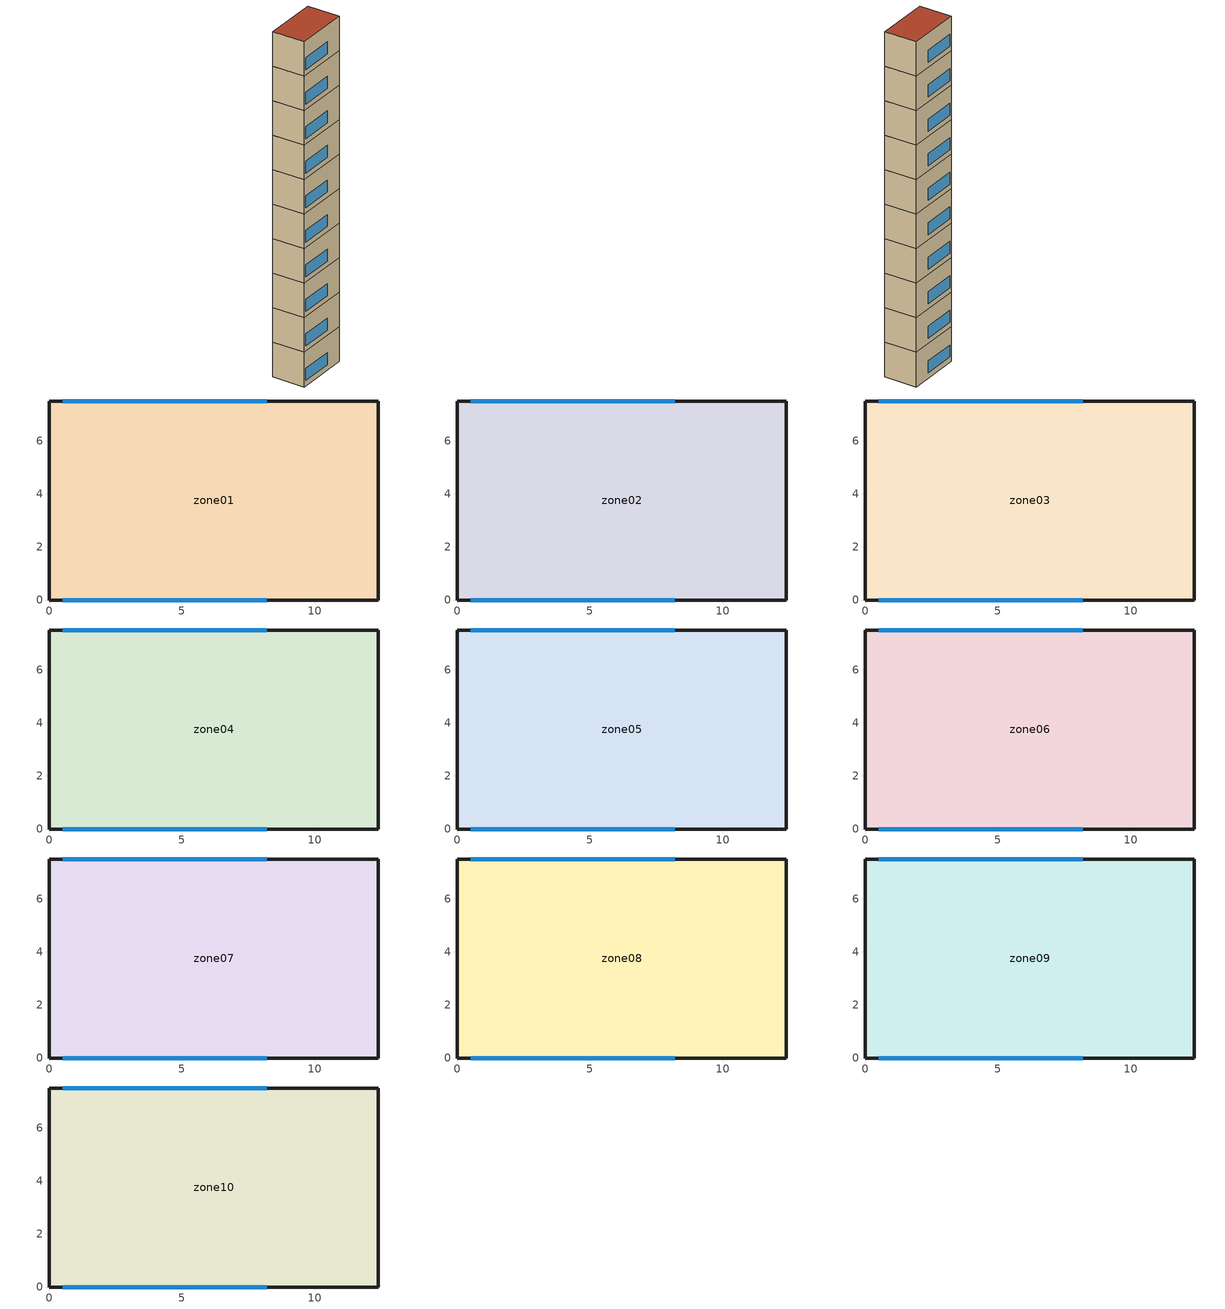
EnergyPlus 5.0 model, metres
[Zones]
zone01
 floor ground (GROUND_FLOOR): 12.4,7.5 12.4,0 0,0 0,7.5 z0
 wall outside (EXT_WALL): 12.4,0 12.4,7.5 0,7.5 0,0 12.4,0 z0:7.8
 window (EXT_WINDOW1): 0.5,0 8.2,0 / 8.2,7.5 0.5,7.5 z1.25:3.95
 ceiling to zone02 (ADJ_CEILING): 0,7.5 0,0 12.4,0 12.4,7.5 z7.8
zone02
 floor to zone01 (ADJ_CEILING): 12.4,7.5 12.4,0 0,0 0,7.5 z7.8
 wall outside (EXT_WALL): 12.4,0 12.4,7.5 0,7.5 0,0 12.4,0 z7.8:15.6
 window (EXT_WINDOW1): 0.5,0 8.2,0 / 8.2,7.5 0.5,7.5 z9.05:11.75
 ceiling to zone03 (ADJ_CEILING): 0,7.5 0,0 12.4,0 12.4,7.5 z15.6
zone03
 floor to zone02 (ADJ_CEILING): 12.4,7.5 12.4,0 0,0 0,7.5 z15.6
 wall outside (EXT_WALL): 12.4,0 12.4,7.5 0,7.5 0,0 12.4,0 z15.6:23.4
 window (EXT_WINDOW1): 0.5,0 8.2,0 / 8.2,7.5 0.5,7.5 z16.85:19.55
 ceiling to zone04 (ADJ_CEILING): 0,7.5 0,0 12.4,0 12.4,7.5 z23.4
zone04
 floor to zone03 (ADJ_CEILING): 12.4,7.5 12.4,0 0,0 0,7.5 z23.4
 wall outside (EXT_WALL): 12.4,0 12.4,7.5 0,7.5 0,0 12.4,0 z23.4:31.2
 window (EXT_WINDOW1): 0.5,0 8.2,0 / 8.2,7.5 0.5,7.5 z24.65:27.35
 ceiling to zone05 (ADJ_CEILING): 0,7.5 0,0 12.4,0 12.4,7.5 z31.2
zone05
 floor to zone04 (ADJ_CEILING): 12.4,7.5 12.4,0 0,0 0,7.5 z31.2
 wall outside (EXT_WALL): 12.4,0 12.4,7.5 0,7.5 0,0 12.4,0 z31.2:39
 window (EXT_WINDOW1): 0.5,0 8.2,0 / 8.2,7.5 0.5,7.5 z32.45:35.15
 ceiling to zone06 (ADJ_CEILING): 0,7.5 0,0 12.4,0 12.4,7.5 z39
zone06
 floor to zone05 (ADJ_CEILING): 12.4,7.5 12.4,0 0,0 0,7.5 z39
 wall outside (EXT_WALL): 12.4,0 12.4,7.5 0,7.5 0,0 12.4,0 z39:46.8
 window (EXT_WINDOW1): 0.5,0 8.2,0 / 8.2,7.5 0.5,7.5 z40.25:42.95
 ceiling to zone07 (ADJ_CEILING): 0,7.5 0,0 12.4,0 12.4,7.5 z46.8
zone07
 floor to zone06 (ADJ_CEILING): 12.4,7.5 12.4,0 0,0 0,7.5 z46.8
 wall outside (EXT_WALL): 12.4,0 12.4,7.5 0,7.5 0,0 12.4,0 z46.8:54.6
 window (EXT_WINDOW1): 0.5,0 8.2,0 / 8.2,7.5 0.5,7.5 z48.05:50.75
 ceiling to zone08 (ADJ_CEILING): 0,7.5 0,0 12.4,0 12.4,7.5 z54.6
zone08
 floor to zone07 (ADJ_CEILING): 12.4,7.5 12.4,0 0,0 0,7.5 z54.6
 wall outside (EXT_WALL): 12.4,0 12.4,7.5 0,7.5 0,0 12.4,0 z54.6:62.4
 window (EXT_WINDOW1): 0.5,0 8.2,0 / 8.2,7.5 0.5,7.5 z55.85:58.55
 ceiling to zone09 (ADJ_CEILING): 0,7.5 0,0 12.4,0 12.4,7.5 z62.4
zone09
 floor to zone08 (ADJ_CEILING): 12.4,7.5 12.4,0 0,0 0,7.5 z62.4
 wall outside (EXT_WALL): 12.4,0 12.4,7.5 0,7.5 0,0 12.4,0 z62.4:70.2
 window (EXT_WINDOW1): 0.5,0 8.2,0 / 8.2,7.5 0.5,7.5 z63.65:66.35
 ceiling to zone10 (ADJ_CEILING): 0,7.5 0,0 12.4,0 12.4,7.5 z70.2
zone10
 floor to zone09 (ADJ_CEILING): 12.4,7.5 12.4,0 0,0 0,7.5 z70.2
 wall outside (EXT_WALL): 12.4,0 12.4,7.5 0,7.5 0,0 12.4,0 z70.2:78
 window (EXT_WINDOW1): 0.5,0 8.2,0 / 8.2,7.5 0.5,7.5 z71.45:74.15
 roof outside (EXT_ROOF): 0,7.5 0,0 12.4,0 12.4,7.5 z78
[Building]
TRNSYS18: North Axis {deg}=0; Terrain=City; Loads Convergence Tolerance Value=0; Temperature Convergence Tolerance Value {deltaC}=0; Solar Distribution=FullInteriorAndExterior; Maximum Number of Warmup Days=0
[Site:Location]
not used: Latitude {deg}=0; Longitude {deg}=0; Time Zone {hr}=0; Elevation {m}=0
[Construction]
GROUND_FLOOR; EXT_WALL; EXT_ROOF; ADJ_CEILING; EXT_WINDOW1: 
[WindowProperty:ShadingControl]
ESHADE=0; ISHADE=INPUT 1*MAX_ISHADE : SHADECNTRL=ISHADE_INTERNAL
[SurfaceProperty:OtherSideCoefficients]
BOUNDARY=IDENTICAL; BOUNDARY=INPUT 1*TBOUNDARY; BOUNDARY=INPUT 1*TBOUNDARY_2; BOUNDARY=INPUT 1*TBOUNDARY_3; BOUNDARY=INPUT 1*TGROUND; BOUNDARY=20; BOUNDARY=15
[Zone] Multiplier=1
zone01; zone02; zone03; zone04; zone05; zone06; zone07; zone08; zone09; zone10
